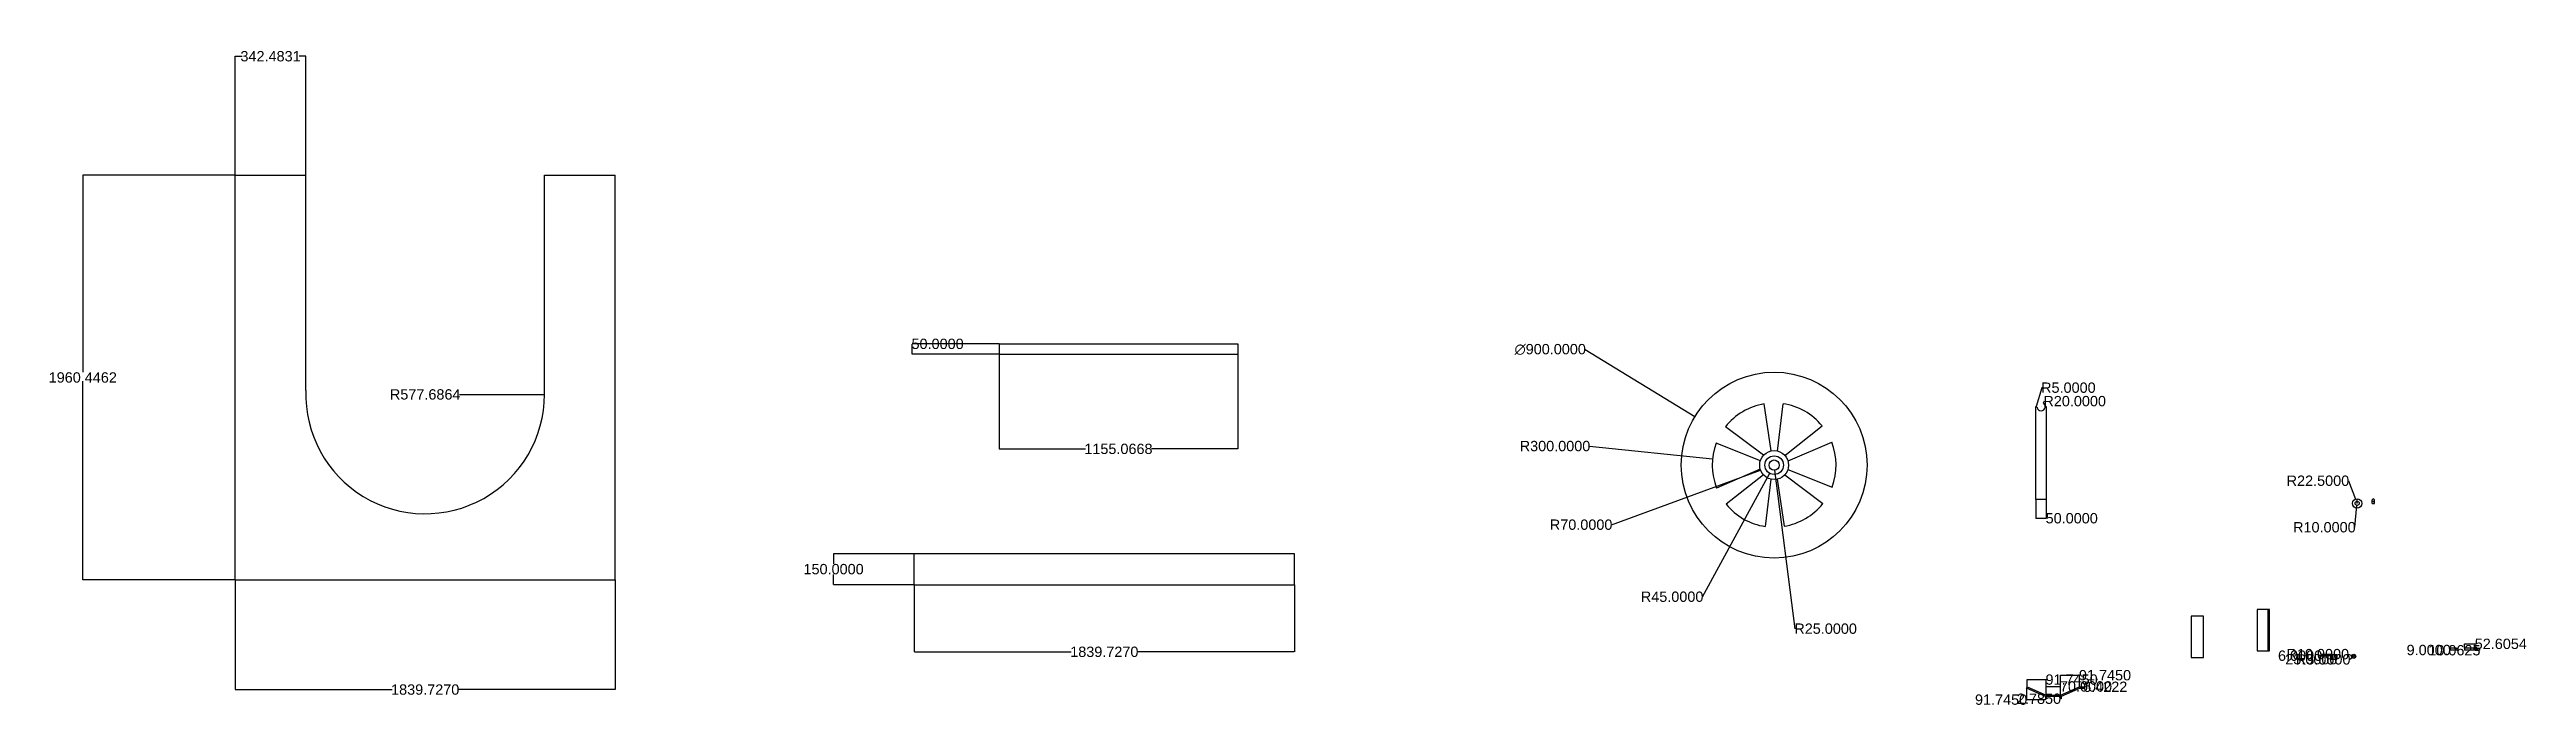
# Model space of a CAD drawing. Header units: centimetres. Extents: x 408 to 12398, y 360 to 3540.
import ezdxf

# ---------------------------------------------------------------- set-up
doc = ezdxf.new("R2010")
doc.units = ezdxf.units.CM
doc.header["$MEASUREMENT"] = 0
doc.layers.add('Dimensiuni', color=7, linetype='Continuous')
doc.layers.add('Statie teleferic', color=30, linetype='Continuous')
doc.styles.get("Standard").update_dxf_attribs({"font": 'arial.ttf'})
doc.dimstyles.get("Standard").update_dxf_attribs({"dimtxt": 50, "dimasz": 0.18, "dimexe": 0.18, "dimexo": 0.0625, "dimgap": 0.09, "dimtad": 0, "dimtih": 1, "dimtoh": 1, "dimdec": 4, "dimzin": 0, "dimdsep": 46, "dimtxsty": 'Standard', "dimcen": 0.09, "dimadec": 0, "dimazin": 0, "dimtfac": 1, "dimtdec": 4, "dimtofl": 0, "dimtmove": 0, "dimatfit": 3, "dimfxl": 1, "dimtolj": 1, "dimtzin": 0, "dimarcsym": 0})

# ---------------------------------------------------------------- blocks, each defined once
blk = doc.blocks.new('*D1')
at = {"layer": 'Defpoints', "color": 0, "transparency": 16777216}
for p in [(1306.090296089257, 2932.483896865743), (568.4196177453866, 972.0377241502576), (1306.090296089257, 972.0377241502579)]:
    blk.add_point(p, dxfattribs=at)
at = {"layer": 'Dimensiuni', "color": 0, "lineweight": -2, "transparency": 16777216}
for p, q in [((1306.027796089257, 2932.483896865743), (568.2396177453862, 2932.483896865743)), ((568.4196177453862, 2932.303896865743), (568.4196177453864, 1977.879459894085)), ((568.4196177453866, 972.2177241502576), (568.4196177453864, 1926.642161121916)), ((1306.027796089257, 972.0377241502579), (568.2396177453867, 972.0377241502576))]:
    blk.add_line(p, q, dxfattribs=at)
at = {"layer": 'Dimensiuni', "color": 0, "transparency": 16777216}
for points in [[(568.3896177453862, 2932.303896865743), (568.4496177453861, 2932.303896865743), (568.4196177453862, 2932.483896865743)], [(568.3896177453867, 972.2177241502576), (568.4496177453866, 972.2177241502576), (568.4196177453866, 972.0377241502576)]]:
    blk.add_solid(points, dxfattribs=at)
at = {"layer": 'Dimensiuni', "color": 0, "transparency": 16777216, "insert": (568.4196177453869, 1952.260810508), "char_height": 50, "attachment_point": 5}
blk.add_mtext('\\A1;1960.4462', dxfattribs=at)
blk = doc.blocks.new('*D2')
at = {"layer": 'Defpoints', "color": 0, "transparency": 16777216}
for p in [(1648.573408748631, 3507.600771259997), (1306.090296089256, 2932.483896865742), (1648.573408748631, 2932.483896865742)]:
    blk.add_point(p, dxfattribs=at)
at = {"layer": 'Dimensiuni', "color": 0, "lineweight": -2, "transparency": 16777216}
for p, q in [((1306.090296089256, 2932.546396865742), (1306.090296089256, 3507.780771259997)), ((1306.270296089256, 3507.600771259997), (1339.451947916897, 3507.600771259997)), ((1648.393408748631, 3507.600771259997), (1615.21175692099, 3507.600771259997)), ((1648.573408748631, 2932.546396865742), (1648.573408748631, 3507.780771259997))]:
    blk.add_line(p, q, dxfattribs=at)
at = {"layer": 'Dimensiuni', "color": 0, "transparency": 16777216}
for points in [[(1306.270296089256, 3507.630771259997), (1306.270296089256, 3507.570771259996), (1306.090296089256, 3507.600771259997)], [(1648.393408748631, 3507.630771259997), (1648.393408748631, 3507.570771259996), (1648.573408748631, 3507.600771259997)]]:
    blk.add_solid(points, dxfattribs=at)
at = {"layer": 'Dimensiuni', "color": 0, "transparency": 16777216, "insert": (1477.331852418944, 3507.600771259997), "char_height": 50, "attachment_point": 5}
blk.add_mtext('\\A1;342.4831', dxfattribs=at)
blk = doc.blocks.new('*D3')
at = {"layer": 'Defpoints', "color": 0, "transparency": 16777216}
for p in [(2225.953788722268, 1870.236094190092), (2803.640175999971, 1870.236094190098)]:
    blk.add_point(p, dxfattribs=at)
at = {"layer": 'Dimensiuni', "color": 0, "lineweight": -2, "transparency": 16777216}
blk.add_line((2392.500132514901, 1870.236094190093), (2803.460175999971, 1870.236094190098), dxfattribs=at)
blk.add_arc((2225.953788722268, 1870.236094190092), 577.686387277703, 0.006198841271727318, 0.01785266286317094, dxfattribs=at)
at = {"layer": 'Dimensiuni', "color": 0, "transparency": 16777216}
blk.add_solid([(2803.460175999971, 1870.266094190098), (2803.460175999971, 1870.206094190098), (2803.640175999971, 1870.236094190098)], dxfattribs=at)
at = {"layer": 'Dimensiuni', "color": 0, "transparency": 16777216, "insert": (2225.953788722269, 1870.236094190092), "char_height": 50, "attachment_point": 5}
blk.add_mtext('\\A1;R577.6864', dxfattribs=at)
blk = doc.blocks.new('*D4')
at = {"layer": 'Defpoints', "color": 0, "transparency": 16777216}
for p in [(1306.090296089256, 972.0377241502574), (3145.817281355281, 972.0377241502574), (3145.817281355281, 441.1166947061283)]:
    blk.add_point(p, dxfattribs=at)
at = {"layer": 'Dimensiuni', "color": 0, "lineweight": -2, "transparency": 16777216}
for p, q in [((1306.090296089256, 971.9752241502574), (1306.090296089256, 440.9366947061284)), ((3145.817281355281, 971.9752241502574), (3145.817281355281, 440.9366947061284)), ((1306.270296089256, 441.1166947061283), (2066.24578053673, 441.1166947061283)), ((3145.637281355281, 441.1166947061283), (2385.661796907807, 441.1166947061283))]:
    blk.add_line(p, q, dxfattribs=at)
at = {"layer": 'Dimensiuni', "color": 0, "transparency": 16777216}
for points in [[(1306.270296089256, 441.1466947061283), (1306.270296089256, 441.0866947061284), (1306.090296089256, 441.1166947061283)], [(3145.637281355281, 441.1466947061283), (3145.637281355281, 441.0866947061284), (3145.817281355281, 441.1166947061283)]]:
    blk.add_solid(points, dxfattribs=at)
at = {"layer": 'Dimensiuni', "color": 0, "transparency": 16777216, "insert": (2225.953788722269, 441.1166947061283), "char_height": 50, "attachment_point": 5}
blk.add_mtext('\\A1;1839.7270', dxfattribs=at)
blk = doc.blocks.new('*D5')
at = {"layer": 'Defpoints', "color": 0, "transparency": 16777216}
for p in [(4202.88640805224, 1099.234768307252), (4593.553224145786, 1099.234768307252), (4593.553224145786, 949.2347683072517)]:
    blk.add_point(p, dxfattribs=at)
at = {"layer": 'Dimensiuni', "color": 0, "lineweight": -2, "transparency": 16777216}
for p, q in [((4593.490724145786, 1099.234768307252), (4202.70640805224, 1099.234768307252)), ((4202.88640805224, 1099.054768307252), (4202.88640805224, 1049.853417693336)), ((4202.88640805224, 949.4147683072515), (4202.88640805224, 998.6161189211668)), ((4593.490724145786, 949.2347683072517), (4202.70640805224, 949.2347683072516))]:
    blk.add_line(p, q, dxfattribs=at)
at = {"layer": 'Dimensiuni', "color": 0, "transparency": 16777216}
for points in [[(4202.85640805224, 1099.054768307252), (4202.91640805224, 1099.054768307252), (4202.88640805224, 1099.234768307252)], [(4202.85640805224, 949.4147683072515), (4202.91640805224, 949.4147683072515), (4202.88640805224, 949.2347683072516)]]:
    blk.add_solid(points, dxfattribs=at)
at = {"layer": 'Dimensiuni', "color": 0, "transparency": 16777216, "insert": (4202.886408052239, 1024.23476830725), "char_height": 50, "attachment_point": 5}
blk.add_mtext('\\A1;150.0000', dxfattribs=at)
blk = doc.blocks.new('*D6')
at = {"layer": 'Defpoints', "color": 0, "transparency": 16777216}
for p in [(4593.553224145784, 949.2347683072512), (6433.280209411809, 949.2347683072512), (6433.280209411809, 623.938756822492)]:
    blk.add_point(p, dxfattribs=at)
at = {"layer": 'Dimensiuni', "color": 0, "lineweight": -2, "transparency": 16777216}
for p, q in [((4593.553224145784, 949.1722683072512), (4593.553224145784, 623.7587568224919)), ((6433.280209411809, 949.1722683072512), (6433.280209411809, 623.7587568224919)), ((4593.733224145784, 623.938756822492), (5353.708708593257, 623.938756822492)), ((6433.100209411808, 623.938756822492), (5673.124724964336, 623.938756822492))]:
    blk.add_line(p, q, dxfattribs=at)
at = {"layer": 'Dimensiuni', "color": 0, "transparency": 16777216}
for points in [[(4593.733224145784, 623.968756822492), (4593.733224145784, 623.908756822492), (4593.553224145784, 623.938756822492)], [(6433.100209411808, 623.968756822492), (6433.100209411808, 623.908756822492), (6433.280209411809, 623.938756822492)]]:
    blk.add_solid(points, dxfattribs=at)
at = {"layer": 'Dimensiuni', "color": 0, "transparency": 16777216, "insert": (5513.416716778796, 623.938756822492), "char_height": 50, "attachment_point": 5}
blk.add_mtext('\\A1;1839.7270', dxfattribs=at)
blk = doc.blocks.new('*D7')
at = {"layer": 'Defpoints', "color": 0, "transparency": 16777216}
for p in [(4582.91830332188, 2114.754277199035), (5004.140914874394, 2114.754277199035), (5004.140914874394, 2064.754277199035)]:
    blk.add_point(p, dxfattribs=at)
at = {"layer": 'Dimensiuni', "color": 0, "lineweight": -2, "transparency": 16777216}
for p, q in [((5004.078414874394, 2114.754277199035), (4582.738303321879, 2114.754277199035)), ((5004.078414874394, 2064.754277199035), (4582.738303321879, 2064.754277199035)), ((4582.91830332188, 2114.754277199035), (4582.91830332188, 2114.934277199035)), ((4582.91830332188, 2114.934277199035), (4583.09830332188, 2114.934277199035)), ((4582.91830332188, 2064.934277199035), (4582.91830332188, 2114.574277199035))]:
    blk.add_line(p, q, dxfattribs=at)
at = {"layer": 'Dimensiuni', "color": 0, "transparency": 16777216}
for points in [[(4582.88830332188, 2114.574277199035), (4582.948303321879, 2114.574277199035), (4582.91830332188, 2114.754277199035)], [(4582.88830332188, 2064.934277199035), (4582.948303321879, 2064.934277199035), (4582.91830332188, 2064.754277199035)]]:
    blk.add_solid(points, dxfattribs=at)
at = {"layer": 'Dimensiuni', "color": 0, "transparency": 16777216, "insert": (4706.31245066158, 2114.934277199033), "char_height": 50, "attachment_point": 5}
blk.add_mtext('\\A1;50.0000', dxfattribs=at)
blk = doc.blocks.new('*D8')
at = {"layer": 'Defpoints', "color": 0, "transparency": 16777216}
for p in [(5004.140914874392, 2064.754277199034), (6159.207682125732, 2064.754277199034), (6159.207682125732, 1606.549726501835)]:
    blk.add_point(p, dxfattribs=at)
at = {"layer": 'Dimensiuni', "color": 0, "lineweight": -2, "transparency": 16777216}
for p, q in [((5004.140914874392, 2064.691777199034), (5004.140914874392, 1606.369726501835)), ((6159.207682125732, 2064.691777199034), (6159.207682125732, 1606.369726501835)), ((5004.320914874393, 1606.549726501835), (5421.829864666502, 1606.549726501835)), ((6159.027682125732, 1606.549726501835), (5741.518732333622, 1606.549726501835))]:
    blk.add_line(p, q, dxfattribs=at)
at = {"layer": 'Dimensiuni', "color": 0, "transparency": 16777216}
for points in [[(5004.320914874393, 1606.579726501835), (5004.320914874393, 1606.519726501835), (5004.140914874392, 1606.549726501835)], [(6159.027682125732, 1606.579726501835), (6159.027682125732, 1606.519726501835), (6159.207682125732, 1606.549726501835)]]:
    blk.add_solid(points, dxfattribs=at)
at = {"layer": 'Dimensiuni', "color": 0, "transparency": 16777216, "insert": (5581.674298500062, 1606.549726501835), "char_height": 50, "attachment_point": 5}
blk.add_mtext('\\A1;1155.0668', dxfattribs=at)
blk = doc.blocks.new('*D16')
at = {"layer": 'Defpoints', "color": 0, "transparency": 16777216}
for p in [(8372.187994497894, 1763.216315624109), (9139.673174172654, 1293.145577352092)]:
    blk.add_point(p, dxfattribs=at)
at = {"layer": 'Dimensiuni', "color": 0, "lineweight": -2, "transparency": 16777216}
for p, q in [((7841.54307376509, 2088.116448577745), (7841.723073765093, 2088.116448577746)), ((7841.723073765093, 2088.116448577746), (8372.034497461958, 1763.310329771764)), ((8755.840584335274, 1528.1809464881), (8756.020584335274, 1528.1809464881)), ((8755.930584335274, 1528.0909464881), (8755.930584335274, 1528.2709464881))]:
    blk.add_line(p, q, dxfattribs=at)
at = {"layer": 'Dimensiuni', "color": 0, "transparency": 16777216}
blk.add_solid([(8372.050166486568, 1763.335912611086), (8372.01882843735, 1763.284746932442), (8372.187994497894, 1763.216315624109)], dxfattribs=at)
at = {"layer": 'Dimensiuni', "color": 0, "transparency": 16777216, "insert": (7671.705461213931, 2088.116448577745), "char_height": 50, "attachment_point": 5}
blk.add_mtext('\\A1;∅900.0000', dxfattribs=at)
blk = doc.blocks.new('*D17')
at = {"layer": 'Defpoints', "color": 0, "transparency": 16777216}
for p in [(8457.506613634923, 1558.891428598344), (8755.930584335283, 1528.180946488098)]:
    blk.add_point(p, dxfattribs=at)
at = {"layer": 'Dimensiuni', "color": 0, "lineweight": -2, "transparency": 16777216}
for p, q in [((7861.566285802438, 1620.218991306268), (8457.327559252502, 1558.90985488761)), ((8755.840584335283, 1528.180946488098), (8756.020584335281, 1528.180946488098)), ((8755.930584335283, 1528.090946488097), (8755.930584335285, 1528.270946488097))]:
    blk.add_line(p, q, dxfattribs=at)
at = {"layer": 'Dimensiuni', "color": 0, "transparency": 16777216}
blk.add_solid([(8457.330630300714, 1558.93969728468), (8457.324488204293, 1558.88001249054), (8457.506613634923, 1558.891428598344)], dxfattribs=at)
at = {"layer": 'Dimensiuni', "color": 0, "transparency": 16777216, "insert": (7695.002888803801, 1620.218991306268), "char_height": 50, "attachment_point": 5}
blk.add_mtext('\\A1;R300.0000', dxfattribs=at)
blk = doc.blocks.new('*D18')
at = {"layer": 'Defpoints', "color": 0, "transparency": 16777216}
for p in [(8690.208710510366, 1504.084571222451), (8755.930584335278, 1528.180946488099)]:
    blk.add_point(p, dxfattribs=at)
at = {"layer": 'Dimensiuni', "color": 0, "lineweight": -2, "transparency": 16777216}
for p, q in [((7968.719678533161, 1239.556653000165), (8690.039711406243, 1504.022609114625)), ((8755.840584335278, 1528.180946488098), (8756.020584335278, 1528.180946488099)), ((8755.930584335278, 1528.090946488099), (8755.930584335278, 1528.270946488099)), ((7968.539678533143, 1239.556653000165), (7968.719678533161, 1239.556653000165))]:
    blk.add_line(p, q, dxfattribs=at)
at = {"layer": 'Dimensiuni', "color": 0, "transparency": 16777216}
blk.add_solid([(8690.029384388274, 1504.050775631979), (8690.050038424215, 1503.994442597272), (8690.208710510366, 1504.084571222451)], dxfattribs=at)
at = {"layer": 'Dimensiuni', "color": 0, "transparency": 16777216, "insert": (7821.399883171614, 1239.556653000165), "char_height": 50, "attachment_point": 5}
blk.add_mtext('\\A1;R70.0000', dxfattribs=at)
blk = doc.blocks.new('*D19')
at = {"layer": 'Defpoints', "color": 0, "transparency": 16777216}
for p in [(8734.43344372175, 1488.647758589294), (8755.930584335272, 1528.180946488098)]:
    blk.add_point(p, dxfattribs=at)
at = {"layer": 'Dimensiuni', "color": 0, "lineweight": -2, "transparency": 16777216}
for p, q in [((8409.239102433601, 890.6161771386446), (8734.347455159295, 1488.489625837698)), ((8755.840584335272, 1528.180946488097), (8756.020584335272, 1528.180946488097)), ((8755.930584335272, 1528.090946488097), (8755.930584335272, 1528.270946488098)), ((8409.059102433599, 890.6161771386437), (8409.239102433601, 890.6161771386446))]:
    blk.add_line(p, q, dxfattribs=at)
at = {"layer": 'Dimensiuni', "color": 0, "transparency": 16777216}
blk.add_solid([(8734.321099700697, 1488.503957264773), (8734.373810617893, 1488.475294410623), (8734.43344372175, 1488.647758589294)], dxfattribs=at)
at = {"layer": 'Dimensiuni', "color": 0, "transparency": 16777216, "insert": (8261.919307072072, 890.6161771386451), "char_height": 50, "attachment_point": 5}
blk.add_mtext('\\A1;R45.0000', dxfattribs=at)
blk = doc.blocks.new('*D20')
at = {"layer": 'Defpoints', "color": 0, "transparency": 16777216}
for p in [(8755.930584335252, 1528.180946488098), (8759.115851302404, 1503.384695272481)]:
    blk.add_point(p, dxfattribs=at)
at = {"layer": 'Dimensiuni', "color": 0, "lineweight": -2, "transparency": 16777216}
for p, q in [((8755.840584335254, 1528.180946488098), (8756.020584335254, 1528.180946488098)), ((8755.930584335252, 1528.090946488098), (8755.930584335252, 1528.270946488098)), ((8857.695832362664, 735.972104614355), (8759.138785224568, 1503.206162263729)), ((8857.875832362666, 735.9721046143551), (8857.695832362664, 735.972104614355))]:
    blk.add_line(p, q, dxfattribs=at)
at = {"layer": 'Dimensiuni', "color": 0, "transparency": 16777216}
blk.add_solid([(8759.168540726028, 1503.209984584089), (8759.10902972311, 1503.202339943368), (8759.115851302404, 1503.384695272481)], dxfattribs=at)
at = {"layer": 'Dimensiuni', "color": 0, "transparency": 16777216, "insert": (9005.015627724193, 735.972104614355), "char_height": 50, "attachment_point": 5}
blk.add_mtext('\\A1;R25.0000', dxfattribs=at)
blk = doc.blocks.new('*D23')
at = {"layer": 'Defpoints', "color": 0, "transparency": 16777216}
for p in [(10022.921806148, 1361.463733571376), (10072.921806148, 1361.463733571376), (10072.921806148, 1270.618327789207)]:
    blk.add_point(p, dxfattribs=at)
at = {"layer": 'Dimensiuni', "color": 0, "lineweight": -2, "transparency": 16777216}
for p, q in [((10022.921806148, 1361.401233571376), (10022.921806148, 1270.438327789207)), ((10072.921806148, 1361.401233571376), (10072.921806148, 1270.438327789207)), ((10023.101806148, 1270.618327789207), (10072.741806148, 1270.618327789207)), ((10072.921806148, 1270.618327789207), (10073.101806148, 1270.618327789207))]:
    blk.add_line(p, q, dxfattribs=at)
at = {"layer": 'Dimensiuni', "color": 0, "transparency": 16777216}
for points in [[(10023.101806148, 1270.648327789207), (10023.101806148, 1270.588327789207), (10022.921806148, 1270.618327789207)], [(10072.741806148, 1270.648327789207), (10072.741806148, 1270.588327789207), (10072.921806148, 1270.618327789207)]]:
    blk.add_solid(points, dxfattribs=at)
at = {"layer": 'Dimensiuni', "color": 0, "transparency": 16777216, "insert": (10196.3159534877, 1270.618327789207), "char_height": 50, "attachment_point": 5}
blk.add_mtext('\\A1;50.0000', dxfattribs=at)
blk = doc.blocks.new('*D24')
at = {"layer": 'Defpoints', "color": 0, "transparency": 16777216}
for p in [(10023.42690872018, 1806.463733571377), (10024.85963542823, 1811.254066981488)]:
    blk.add_point(p, dxfattribs=at)
at = {"layer": 'Dimensiuni', "color": 0, "lineweight": -2, "transparency": 16777216}
for p, q in [((10023.33690872018, 1806.463733571377), (10023.51690872018, 1806.463733571378)), ((10023.42690872018, 1806.373733571378), (10023.42690872018, 1806.553733571378)), ((10052.26839745253, 1902.895485905024), (10024.91121358972, 1811.426518984253)), ((10052.44839745253, 1902.895485905025), (10052.26839745253, 1902.895485905024))]:
    blk.add_line(p, q, dxfattribs=at)
at = {"layer": 'Dimensiuni', "color": 0, "transparency": 16777216}
blk.add_solid([(10024.88247158926, 1811.435115344501), (10024.93995559018, 1811.417922624004), (10024.85963542823, 1811.254066981488)], dxfattribs=at)
at = {"layer": 'Dimensiuni', "color": 0, "transparency": 16777216, "insert": (10180.16459117695, 1902.895485905024), "char_height": 50, "attachment_point": 5}
blk.add_mtext('\\A1;R5.0000', dxfattribs=at)
blk = doc.blocks.new('*D25')
at = {"layer": 'Defpoints', "color": 0, "transparency": 16777216}
for p in [(10047.92180614801, 1811.463733571376), (10058.04536535818, 1828.71231464108)]:
    blk.add_point(p, dxfattribs=at)
at = {"layer": 'Dimensiuni', "color": 0, "lineweight": -2, "transparency": 16777216}
for p, q in [((10047.83180614801, 1811.463733571376), (10048.01180614801, 1811.463733571375)), ((10047.92180614801, 1811.373733571375), (10047.92180614801, 1811.553733571375)), ((10063.31308382909, 1837.687485054137), (10058.13647739107, 1828.867551870708)), ((10063.49308382909, 1837.687485054137), (10063.31308382909, 1837.687485054137))]:
    blk.add_line(p, q, dxfattribs=at)
blk.add_arc((10047.92180614801, 1811.463733571376), 19.99999999999818, 348.6420902781681, 60.10608274753158, dxfattribs=at)
at = {"layer": 'Dimensiuni', "color": 0, "transparency": 16777216}
blk.add_solid([(10058.11060451946, 1828.882737209523), (10058.16235026267, 1828.852366531893), (10058.04536535818, 1828.71231464108)], dxfattribs=at)
at = {"layer": 'Dimensiuni', "color": 0, "transparency": 16777216, "insert": (10210.63287919062, 1837.687485054138), "char_height": 50, "attachment_point": 5}
blk.add_mtext('\\A1;R20.0000', dxfattribs=at)
blk = doc.blocks.new('*D27')
at = {"layer": 'Defpoints', "color": 0, "transparency": 16777216}
for p in [(11569.79423910336, 1363.784846742621), (11577.93975261879, 1342.81103903943)]:
    blk.add_point(p, dxfattribs=at)
at = {"layer": 'Dimensiuni', "color": 0, "lineweight": -2, "transparency": 16777216}
for p, q in [((11535.2181716856, 1452.350963832704), (11535.3981716856, 1452.350963832705)), ((11535.3981716856, 1452.350963832705), (11569.72907499524, 1363.952637204246)), ((11577.84975261879, 1342.811039039429), (11578.02975261879, 1342.811039039429)), ((11577.93975261879, 1342.72103903943), (11577.93975261879, 1342.90103903943))]:
    blk.add_line(p, q, dxfattribs=at)
at = {"layer": 'Dimensiuni', "color": 0, "transparency": 16777216}
blk.add_solid([(11569.75704007218, 1363.963497888933), (11569.7011099183, 1363.941776519559), (11569.79423910336, 1363.784846742621)], dxfattribs=at)
at = {"layer": 'Dimensiuni', "color": 0, "transparency": 16777216, "insert": (11388.07837632407, 1452.350963832704), "char_height": 50, "attachment_point": 5}
blk.add_mtext('\\A1;R22.5000', dxfattribs=at)
blk = doc.blocks.new('*D28')
at = {"layer": 'Defpoints', "color": 0, "transparency": 16777216}
for p in [(11576.96973482392, 1332.85819695902), (11577.93975261878, 1342.811039039435)]:
    blk.add_point(p, dxfattribs=at)
at = {"layer": 'Dimensiuni', "color": 0, "lineweight": -2, "transparency": 16777216}
for p, q in [((11566.65663043514, 1227.040860529868), (11576.95227450361, 1332.679045801572)), ((11577.84975261877, 1342.811039039435), (11578.02975261878, 1342.811039039434)), ((11577.93975261877, 1342.721039039435), (11577.93975261877, 1342.901039039435)), ((11566.47663043512, 1227.040860529868), (11566.65663043514, 1227.040860529868))]:
    blk.add_line(p, q, dxfattribs=at)
at = {"layer": 'Dimensiuni', "color": 0, "transparency": 16777216}
blk.add_solid([(11576.92241597737, 1332.681955854957), (11576.98213302985, 1332.676135748188), (11576.96973482392, 1332.85819695902)], dxfattribs=at)
at = {"layer": 'Dimensiuni', "color": 0, "transparency": 16777216, "insert": (11419.33683507359, 1227.040860529867), "char_height": 50, "attachment_point": 5}
blk.add_mtext('\\A1;R10.0000', dxfattribs=at)
blk = doc.blocks.new('*D36')
at = {"layer": 'Defpoints', "color": 0, "transparency": 16777216}
for p in [(11405.74591884364, 605.3956173098361), (11447.62333273398, 611.3956173098352), (11447.62333273398, 605.3956173098361)]:
    blk.add_point(p, dxfattribs=at)
at = {"layer": 'Dimensiuni', "color": 0, "lineweight": -2, "transparency": 16777216}
for p, q in [((11447.56083273398, 611.3956173098352), (11405.56591884364, 611.3956173098352)), ((11447.56083273398, 605.3956173098361), (11405.56591884364, 605.3956173098361)), ((11405.74591884364, 605.2156173098361), (11405.56591884364, 605.2156173098361)), ((11405.74591884364, 611.2156173098352), (11405.74591884364, 605.575617309836)), ((11405.74591884364, 605.3956173098361), (11405.74591884364, 605.2156173098361))]:
    blk.add_line(p, q, dxfattribs=at)
at = {"layer": 'Dimensiuni', "color": 0, "transparency": 16777216}
for points in [[(11405.71591884364, 611.2156173098352), (11405.77591884364, 611.2156173098352), (11405.74591884364, 611.3956173098352)], [(11405.71591884364, 605.575617309836), (11405.77591884364, 605.575617309836), (11405.74591884364, 605.3956173098361)]]:
    blk.add_solid(points, dxfattribs=at)
at = {"layer": 'Dimensiuni', "color": 0, "transparency": 16777216, "insert": (11301.63894749303, 605.2156173098329), "char_height": 50, "attachment_point": 5}
blk.add_mtext('\\A1;6.0000', dxfattribs=at)
blk = doc.blocks.new('*D37')
at = {"layer": 'Defpoints', "color": 0, "transparency": 16777216}
for p in [(11457.62333273398, 611.3956173098352), (11457.62333273398, 588.3956173098343), (11479.94317105945, 588.3956173098343)]:
    blk.add_point(p, dxfattribs=at)
at = {"layer": 'Dimensiuni', "color": 0, "lineweight": -2, "transparency": 16777216}
for p, q in [((11457.68583273398, 611.3956173098352), (11480.12317105945, 611.3956173098352)), ((11479.94317105945, 611.2156173098352), (11479.94317105945, 588.5756173098342)), ((11457.68583273398, 588.3956173098343), (11480.12317105945, 588.3956173098343)), ((11479.94317105945, 588.2156173098342), (11479.76317105945, 588.2156173098342)), ((11479.94317105945, 588.3956173098343), (11479.94317105945, 588.2156173098342))]:
    blk.add_line(p, q, dxfattribs=at)
at = {"layer": 'Dimensiuni', "color": 0, "transparency": 16777216}
for points in [[(11479.91317105945, 611.2156173098352), (11479.97317105946, 611.2156173098352), (11479.94317105945, 611.3956173098352)], [(11479.91317105945, 588.5756173098342), (11479.97317105946, 588.5756173098342), (11479.94317105945, 588.3956173098343)]]:
    blk.add_solid(points, dxfattribs=at)
at = {"layer": 'Dimensiuni', "color": 0, "transparency": 16777216, "insert": (11356.12269356968, 588.2156173098309), "char_height": 50, "attachment_point": 5}
blk.add_mtext('\\A1;23.0000', dxfattribs=at)
blk = doc.blocks.new('*D38')
at = {"layer": 'Defpoints', "color": 0, "transparency": 16777216}
for p in [(11552.09022600814, 606.1797437786227), (11561.44221551885, 602.6385162807801)]:
    blk.add_point(p, dxfattribs=at)
at = {"layer": 'Dimensiuni', "color": 0, "lineweight": -2, "transparency": 16777216}
for p, q in [((11534.64526028291, 612.7173015149187), (11534.82526028291, 612.7173015149192)), ((11534.82526028291, 612.7173015149192), (11551.92189019695, 606.2434858735842)), ((11561.35221551885, 602.6385162807801), (11561.53221551885, 602.6385162807801)), ((11561.44221551885, 602.54851628078), (11561.44221551885, 602.7285162807798))]:
    blk.add_line(p, q, dxfattribs=at)
at = {"layer": 'Dimensiuni', "color": 0, "transparency": 16777216}
blk.add_solid([(11551.93251387944, 606.2715418421158), (11551.91126651445, 606.2154299050517), (11552.09022600814, 606.1797437786227)], dxfattribs=at)
at = {"layer": 'Dimensiuni', "color": 0, "transparency": 16777216, "insert": (11387.50546492138, 612.7173015149187), "char_height": 50, "attachment_point": 5}
blk.add_mtext('\\A1;R10.0000', dxfattribs=at)
blk = doc.blocks.new('*D39')
at = {"layer": 'Defpoints', "color": 0, "transparency": 16777216}
for p in [(11557.48472394464, 599.5826595367353), (11561.44221551884, 602.6385162807819)]:
    blk.add_point(p, dxfattribs=at)
at = {"layer": 'Dimensiuni', "color": 0, "lineweight": -2, "transparency": 16777216}
for p, q in [((11561.35221551884, 602.6385162807828), (11561.53221551884, 602.6385162807819)), ((11561.44221551884, 602.5485162807827), (11561.44221551884, 602.7285162807821)), ((11541.23109470231, 587.1710833146244), (11541.41109470231, 587.1710833146253)), ((11541.41109470231, 587.1710833146253), (11557.34225424797, 599.4726486939489))]:
    blk.add_line(p, q, dxfattribs=at)
at = {"layer": 'Dimensiuni', "color": 0, "transparency": 16777216}
blk.add_solid([(11557.32391910751, 599.4963936433942), (11557.36058938844, 599.4489037445037), (11557.48472394464, 599.5826595367353)], dxfattribs=at)
at = {"layer": 'Dimensiuni', "color": 0, "transparency": 16777216, "insert": (11413.51490097789, 587.1710833146253), "char_height": 50, "attachment_point": 5}
blk.add_mtext('\\A1;R5.0000', dxfattribs=at)
blk = doc.blocks.new('*D41')
at = {"layer": 'Defpoints', "color": 0, "transparency": 16777216}
for p in [(12028.24202305775, 632.8058641787248), (12056.89421676213, 641.805864178725), (12056.89421676213, 632.805864178725)]:
    blk.add_point(p, dxfattribs=at)
at = {"layer": 'Dimensiuni', "color": 0, "lineweight": -2, "transparency": 16777216}
for p, q in [((12056.83171676213, 641.805864178725), (12028.06202305775, 641.8058641787248)), ((12056.83171676213, 632.805864178725), (12028.06202305775, 632.8058641787248)), ((12028.24202305775, 632.6258641787249), (12028.06202305775, 632.6258641787249)), ((12028.24202305775, 641.6258641787249), (12028.24202305775, 632.9858641787248)), ((12028.24202305775, 632.8058641787248), (12028.24202305775, 632.6258641787249))]:
    blk.add_line(p, q, dxfattribs=at)
at = {"layer": 'Dimensiuni', "color": 0, "transparency": 16777216}
for points in [[(12028.21202305775, 641.6258641787249), (12028.27202305775, 641.6258641787249), (12028.24202305775, 641.8058641787248)], [(12028.21202305775, 632.9858641787248), (12028.27202305775, 632.9858641787248), (12028.24202305775, 632.8058641787248)]]:
    blk.add_solid(points, dxfattribs=at)
at = {"layer": 'Dimensiuni', "color": 0, "transparency": 16777216, "insert": (11924.27147735516, 632.6258641787215), "char_height": 50, "attachment_point": 5}
blk.add_mtext('\\A1;9.0000', dxfattribs=at)
blk = doc.blocks.new('*D42')
at = {"layer": 'Defpoints', "color": 0, "transparency": 16777216}
for p in [(12097.41649850066, 641.6974773001966, 591.4010133157826), (12150.02193001957, 662.5124600102281), (12150.02193001957, 641.6974773001966, 591.4010133157826)]:
    blk.add_point(p, dxfattribs=at)
at = {"layer": 'Dimensiuni', "color": 0, "lineweight": -2, "transparency": 16777216}
for p, q in [((12097.41649850066, 641.7599773001966), (12097.41649850066, 662.692460010228)), ((12097.59649850066, 662.5124600102281), (12149.84193001957, 662.5124600102281)), ((12150.02193001957, 641.7599773001966), (12150.02193001957, 662.692460010228)), ((12150.02193001957, 662.5124600102281), (12150.20193001957, 662.5124600102281))]:
    blk.add_line(p, q, dxfattribs=at)
at = {"layer": 'Dimensiuni', "color": 0, "transparency": 16777216}
for points in [[(12097.59649850066, 662.5424600102281), (12097.59649850066, 662.4824600102281), (12097.41649850066, 662.5124600102281)], [(12149.84193001957, 662.5424600102281), (12149.84193001957, 662.4824600102281), (12150.02193001957, 662.5124600102281)]]:
    blk.add_solid(points, dxfattribs=at)
at = {"layer": 'Dimensiuni', "color": 0, "transparency": 16777216, "insert": (12273.39902415326, 662.5124600102281), "char_height": 50, "attachment_point": 5}
blk.add_mtext('\\A1;52.6054', dxfattribs=at)
blk = doc.blocks.new('*D43')
at = {"layer": 'Defpoints', "color": 0, "transparency": 16777216}
for p in [(12150.02193001957, 641.7599773001969), (12150.02193001957, 631.6974773001967, 591.4010133157828), (12170.10970796647, 631.6974773001967)]:
    blk.add_point(p, dxfattribs=at)
at = {"layer": 'Dimensiuni', "color": 0, "lineweight": -2, "transparency": 16777216}
for p, q in [((12150.08443001957, 641.7599773001969), (12170.28970796647, 641.7599773001969)), ((12150.08443001957, 631.6974773001967), (12170.28970796647, 631.6974773001967)), ((12170.10970796647, 631.5174773001967), (12169.92970796647, 631.5174773001967)), ((12170.10970796647, 641.5799773001969), (12170.10970796647, 631.8774773001967)), ((12170.10970796647, 631.6974773001967), (12170.10970796647, 631.5174773001967))]:
    blk.add_line(p, q, dxfattribs=at)
at = {"layer": 'Dimensiuni', "color": 0, "transparency": 16777216}
for points in [[(12170.07970796647, 641.5799773001969), (12170.13970796647, 641.5799773001969), (12170.10970796647, 641.7599773001969)], [(12170.07970796647, 631.8774773001967), (12170.13970796647, 631.8774773001967), (12170.10970796647, 631.6974773001967)]]:
    blk.add_solid(points, dxfattribs=at)
at = {"layer": 'Dimensiuni', "color": 0, "transparency": 16777216, "insert": (12048.7960517591, 631.5174773001931), "char_height": 50, "attachment_point": 5}
blk.add_mtext('\\A1;10.0625', dxfattribs=at)
blk = doc.blocks.new('*D44')
at = {"layer": 'Defpoints', "color": 0, "transparency": 16777216}
for p in [(10072.28226459303, 489.5057511482555), (9980.537244190444, 454.4564719630334), (10072.28226459303, 414.6714090457954)]:
    blk.add_point(p, dxfattribs=at)
at = {"layer": 'Dimensiuni', "color": 0, "lineweight": -2, "transparency": 16777216}
for p, q in [((9980.537244190444, 454.5189719630334), (9980.537244190444, 489.6857511482555)), ((9980.717244190444, 489.5057511482555), (10072.10226459303, 489.5057511482555)), ((10072.28226459303, 414.7339090457954), (10072.28226459303, 489.6857511482555)), ((10072.28226459303, 489.5057511482555), (10072.46226459303, 489.5057511482555))]:
    blk.add_line(p, q, dxfattribs=at)
at = {"layer": 'Dimensiuni', "color": 0, "transparency": 16777216}
for points in [[(9980.717244190444, 489.5357511482555), (9980.717244190444, 489.4757511482555), (9980.537244190444, 489.5057511482555)], [(10072.10226459303, 489.5357511482555), (10072.10226459303, 489.4757511482555), (10072.28226459303, 489.5057511482555)]]:
    blk.add_solid(points, dxfattribs=at)
at = {"layer": 'Dimensiuni', "color": 0, "transparency": 16777216, "insert": (10195.67641193273, 489.5057511482555), "char_height": 50, "attachment_point": 5}
blk.add_mtext('\\A1;91.7450', dxfattribs=at)
blk = doc.blocks.new('*D45')
at = {"layer": 'Defpoints', "color": 0, "transparency": 16777216}
for p in [(9977.752289786236, 448.0343205348527), (9977.752289786236, 392.3191166531378), (10069.49731018882, 408.2492576176146)]:
    blk.add_point(p, dxfattribs=at)
at = {"layer": 'Dimensiuni', "color": 0, "lineweight": -2, "transparency": 16777216}
for p, q in [((9977.752289786236, 392.3191166531378), (9977.572289786238, 392.3191166531378)), ((9977.752289786236, 447.9718205348527), (9977.752289786236, 392.1391166531378)), ((10069.31731018882, 392.3191166531378), (9977.932289786237, 392.3191166531378)), ((10069.49731018882, 408.1867576176146), (10069.49731018882, 392.1391166531378))]:
    blk.add_line(p, q, dxfattribs=at)
at = {"layer": 'Dimensiuni', "color": 0, "transparency": 16777216}
for points in [[(9977.932289786237, 392.3491166531378), (9977.932289786237, 392.2891166531379), (9977.752289786236, 392.3191166531378)], [(10069.31731018882, 392.3491166531378), (10069.31731018882, 392.2891166531379), (10069.49731018882, 392.3191166531378)]]:
    blk.add_solid(points, dxfattribs=at)
at = {"layer": 'Dimensiuni', "color": 0, "transparency": 16777216, "insert": (9854.358142446537, 392.3191166531378), "char_height": 50, "attachment_point": 5}
blk.add_mtext('\\A1;91.7450', dxfattribs=at)
blk = doc.blocks.new('*D46')
at = {"layer": 'Defpoints', "color": 0, "transparency": 16777216}
for p in [(10234.02728499562, 510.6031981968463), (10142.28226459303, 414.6714090457954), (10234.02728499562, 454.4564719630334)]:
    blk.add_point(p, dxfattribs=at)
at = {"layer": 'Dimensiuni', "color": 0, "lineweight": -2, "transparency": 16777216}
for p, q in [((10142.28226459303, 414.7339090457954), (10142.28226459303, 510.7831981968463)), ((10142.46226459303, 510.6031981968463), (10233.84728499562, 510.6031981968463)), ((10234.02728499562, 454.5189719630334), (10234.02728499562, 510.7831981968463)), ((10234.02728499562, 510.6031981968463), (10234.20728499562, 510.6031981968463))]:
    blk.add_line(p, q, dxfattribs=at)
at = {"layer": 'Dimensiuni', "color": 0, "transparency": 16777216}
for points in [[(10142.46226459303, 510.6331981968463), (10142.46226459303, 510.5731981968463), (10142.28226459303, 510.6031981968463)], [(10233.84728499562, 510.6331981968463), (10233.84728499562, 510.5731981968463), (10234.02728499562, 510.6031981968463)]]:
    blk.add_solid(points, dxfattribs=at)
at = {"layer": 'Dimensiuni', "color": 0, "transparency": 16777216, "insert": (10357.42143233532, 510.6031981968463), "char_height": 50, "attachment_point": 5}
blk.add_mtext('\\A1;91.7450', dxfattribs=at)
blk = doc.blocks.new('*D47')
at = {"layer": 'Defpoints', "color": 0, "transparency": 16777216}
for p in [(10072.28226459303, 414.6714090457954), (10142.28226459303, 456.3031957021667), (10142.28226459303, 414.6714090457954)]:
    blk.add_point(p, dxfattribs=at)
at = {"layer": 'Dimensiuni', "color": 0, "lineweight": -2, "transparency": 16777216}
for p, q in [((10072.28226459303, 414.7339090457954), (10072.28226459303, 456.4831957021667)), ((10072.46226459303, 456.3031957021667), (10142.10226459303, 456.3031957021667)), ((10142.28226459303, 414.7339090457954), (10142.28226459303, 456.4831957021667)), ((10142.28226459303, 456.3031957021667), (10142.46226459303, 456.3031957021667))]:
    blk.add_line(p, q, dxfattribs=at)
at = {"layer": 'Dimensiuni', "color": 0, "transparency": 16777216}
for points in [[(10072.46226459303, 456.3331957021667), (10072.46226459303, 456.2731957021667), (10072.28226459303, 456.3031957021667)], [(10142.10226459303, 456.3331957021667), (10142.10226459303, 456.2731957021667), (10142.28226459303, 456.3031957021667)]]:
    blk.add_solid(points, dxfattribs=at)
at = {"layer": 'Dimensiuni', "color": 0, "transparency": 16777216, "insert": (10265.4717734607, 456.3031957021667), "char_height": 50, "attachment_point": 5}
blk.add_mtext('\\A1;70.0000', dxfattribs=at)
blk = doc.blocks.new('*D48')
at = {"layer": 'Defpoints', "color": 0, "transparency": 16777216}
for p in [(10142.28226459303, 407.6714090457954), (10142.28226459303, 396.7234828254204), (10145.06721899724, 408.2492576176146)]:
    blk.add_point(p, dxfattribs=at)
at = {"layer": 'Dimensiuni', "color": 0, "lineweight": -2, "transparency": 16777216}
for p, q in [((10142.28226459303, 396.7234828254204), (10142.10226459303, 396.7234828254204)), ((10142.28226459303, 407.6089090457954), (10142.28226459303, 396.5434828254204)), ((10144.88721899724, 396.7234828254204), (10142.46226459303, 396.7234828254204)), ((10145.06721899724, 408.1867576176146), (10145.06721899724, 396.5434828254204))]:
    blk.add_line(p, q, dxfattribs=at)
at = {"layer": 'Dimensiuni', "color": 0, "transparency": 16777216}
for points in [[(10142.46226459303, 396.7534828254204), (10142.46226459303, 396.6934828254205), (10142.28226459303, 396.7234828254204)], [(10144.88721899724, 396.7534828254204), (10144.88721899724, 396.6934828254205), (10145.06721899724, 396.7234828254204)]]:
    blk.add_solid(points, dxfattribs=at)
at = {"layer": 'Dimensiuni', "color": 0, "transparency": 16777216, "insert": (10037.88538874037, 396.7234828254204), "char_height": 50, "attachment_point": 5}
blk.add_mtext('\\A1;2.7850', dxfattribs=at)
blk = doc.blocks.new('*D49')
at = {"layer": 'Defpoints', "color": 0, "transparency": 16777216}
for p in [(10234.02728499562, 454.456471963034), (10236.81223939983, 448.0343205348529), (10254.61340141488, 454.456471963034)]:
    blk.add_point(p, dxfattribs=at)
at = {"layer": 'Dimensiuni', "color": 0, "lineweight": -2, "transparency": 16777216}
for p, q in [((10234.08978499562, 454.456471963034), (10254.79340141488, 454.456471963034)), ((10236.87473939983, 448.0343205348529), (10254.79340141488, 448.0343205348529)), ((10254.61340141488, 454.456471963034), (10254.61340141488, 454.636471963034)), ((10254.61340141488, 454.636471963034), (10254.79340141488, 454.636471963034)), ((10254.61340141488, 448.2143205348529), (10254.61340141488, 454.276471963034))]:
    blk.add_line(p, q, dxfattribs=at)
at = {"layer": 'Dimensiuni', "color": 0, "transparency": 16777216}
for points in [[(10254.58340141488, 454.276471963034), (10254.64340141488, 454.276471963034), (10254.61340141488, 454.456471963034)], [(10254.58340141488, 448.2143205348529), (10254.64340141488, 448.2143205348529), (10254.61340141488, 448.0343205348529)]]:
    blk.add_solid(points, dxfattribs=at)
at = {"layer": 'Dimensiuni', "color": 0, "transparency": 16777216, "insert": (10358.54984070547, 454.636471963031), "char_height": 50, "attachment_point": 5}
blk.add_mtext('\\A1;6.4222', dxfattribs=at)

msp = doc.modelspace()

# ---------------------------------------------------------------- linework, layer by layer
at = {"layer": 'Statie teleferic'}
for p, q in [((1306.090296089256, 2454.091738435651), (1306.090296089256, 2932.483896865742)), ((1306.090296089256, 2932.483896865742), (1648.573408748631, 2932.483896865742)), ((1648.573408748631, 1889.036595977573), (1648.573408748631, 2932.483896865742)), ((2803.640175999971, 2932.483896865742), (3145.817281355281, 2932.483896865742)), ((2803.640175999971, 1870.236094190098), (2803.640175999971, 2932.483896865742)), ((3145.817281355281, 972.0377241502574), (3145.817281355281, 2932.483896865742)), ((1306.090296089256, 2426.683461329798), (1306.090296089256, 2481.500015541504)), ((1306.090296089256, 972.0377241502574), (1306.090296089256, 2426.683461329798)), ((5004.140914874392, 2114.754277199034), (6159.207682125732, 2114.754277199034)), ((5004.140914874392, 2114.754277199034), (5004.140914874392, 2064.754277199034)), ((5004.140914874392, 2064.754277199034), (6159.207682125732, 2064.754277199034)), ((6159.207682125732, 2114.754277199034), (6159.207682125732, 2064.754277199034)), ((8740.93854333027, 1596.556663716546), (8707.966288671116, 1824.321835832077)), ((8771.848485877728, 1596.347070116225), (8798.75103011871, 1825.109236522762)), ((10022.921806148, 1361.463733571376), (10022.921806148, 1811.463733571376)), ((10022.921806148, 1811.463733571376), (10023.42690872017, 1811.463733571376)), ((10072.41670357583, 1811.463733571376), (10072.921806148, 1811.463733571376)), ((10072.921806148, 1811.463733571376), (10072.921806148, 1361.463733571376)), ((8704.855940367033, 1576.049315412868), (8520.1933649547, 1713.728685355261)), ((8807.649671954588, 1575.352293467234), (8988.413969774396, 1717.789689679878)), ((8689.219455710956, 1549.385316737412), (8475.482903231994, 1634.7130926403)), ((8822.923129845969, 1548.478701191458), (9034.488249499283, 1639.561497655601)), ((8688.938038824579, 1507.883191784744), (8477.372919171265, 1416.800395320601)), ((8704.21149671596, 1481.009599508967), (8523.447198896152, 1338.572203296324)), ((8740.01268279282, 1460.014822859976), (8713.110138551838, 1231.25265645344)), ((8770.922625340278, 1459.805229259656), (8803.894879999432, 1232.040057144124)), ((8807.005228303515, 1480.312577563334), (8991.667803715847, 1342.63320762094)), ((8822.641712959592, 1506.976576238789), (9036.378265438554, 1421.648800335901)), ((10072.921806148, 1361.463733571376), (10022.921806148, 1361.463733571376)), ((11577.93975261877, 1342.811039039434), (11577.93975261877, 1365.311039039434)), ((11651.22090518271, 1342.017711244263), (11651.22090518271, 1359.727776932994)), ((11661.22090518271, 1352.017711244263), (11651.22090518271, 1352.017711244263)), ((11651.22090518271, 1342.017711244263), (11661.22090518271, 1342.017711244263)), ((11656.22090518271, 1352.017711244263), (11661.22090518271, 1352.017711244263)), ((11661.22090518271, 1342.017711244263), (11661.22090518271, 1359.727776933115)), ((6433.280209411809, 1099.234768307251), (4593.553224145784, 1099.234768307251)), ((4593.553224145784, 949.2347683072512), (4593.553224145784, 1099.234768307251)), ((6433.280209411809, 949.2347683072512), (6433.280209411809, 1099.234768307251)), ((1306.090296089256, 972.0377241502574), (2706.090296089256, 972.0377241502574)), ((1306.090296089256, 972.0377241502574), (3145.817281355281, 972.0377241502574)), ((2706.090296089256, 972.0377241502574), (3145.817281355281, 972.0377241502574)), ((4593.553224145784, 949.2347683072512), (6433.280209411809, 949.2347683072512)), ((10773.85100015285, 796.4446501141629), (10773.85100015285, 646.4446501141629)), ((10833.85100015285, 796.4446501141629), (10773.85100015285, 796.4446501141629)), ((10833.85100015285, 596.4446501141629), (10833.85100015285, 796.4446501141629)), ((11094.47315051614, 829.2051580047664), (11094.47315051614, 679.2051580047664)), ((11154.47315051614, 829.2051580047664), (11094.47315051614, 829.2051580047664)), ((11146.34443821134, 829.2051580047664), (11146.34443821134, 629.2051580047664)), ((11154.47315051614, 629.2051580047664), (11154.47315051614, 829.2051580047664)), ((10773.85100015285, 646.4446501141629), (10773.85100015285, 596.4446501141629)), ((11094.47315051614, 679.2051580047664), (11094.47315051614, 629.2051580047664)), ((11094.47315051614, 629.2051580047664), (11154.47315051614, 629.2051580047664)), ((11457.62333273398, 611.395617309835), (11447.62333273398, 611.395617309835)), ((11447.62333273398, 611.395617309835), (11447.62333273398, 605.3956173098359)), ((11457.62333273398, 605.395617309834), (11447.62333273398, 605.395617309834)), ((11447.62333273398, 605.395617309835), (11457.62333273398, 605.395617309835)), ((11450.12333273398, 594.395617309834), (11450.12333273398, 605.395617309835)), ((11452.62333273398, 605.395617309834), (11457.62333273398, 605.395617309834)), ((11455.12333273398, 594.395617309834), (11455.12333273398, 605.395617309835)), ((11457.62333273398, 605.395617309835), (11457.62333273398, 611.395617309835)), ((12056.89421676213, 641.8058641787247), (12065.89421676213, 641.8058641787247)), ((12056.89421676213, 632.8058641787247), (12056.89421676213, 641.8058641787247)), ((12065.89421676213, 632.8058641787247), (12056.89421676213, 632.8058641787247)), ((12065.89421676213, 641.8058641787247), (12065.89421676213, 632.8058641787247)), ((12150.02193001957, 641.6974773001966, 591.4010133157826), (12097.41649850066, 641.6974773001966, 591.4010133157826)), ((12097.41649850066, 641.6974773001966, 591.4010133157826), (12097.41649850066, 631.6974773001966, 591.4010133157826)), ((12150.02193001957, 631.6974773001966, 591.4010133157826), (12097.41649850066, 631.6974773001975, 591.4010133157826)), ((12150.02193001957, 641.6974773001966, 591.4010133157826), (12150.02193001957, 631.6974773001966, 591.4010133157826)), ((10773.85100015285, 596.4446501141629), (10833.85100015285, 596.4446501141629)), ((11457.62333273398, 594.395617309834), (11447.62333273398, 594.395617309834)), ((11447.62333273398, 594.395617309834), (11447.62333273398, 588.395617309835)), ((11447.62333273398, 588.395617309834), (11457.62333273398, 588.395617309834)), ((11452.62333273398, 594.395617309834), (11450.12333273398, 594.395617309834)), ((11452.62333273398, 594.395617309834), (11455.12333273398, 594.395617309834)), ((11457.62333273398, 588.395617309834), (11457.62333273398, 594.395617309834))]:
    msp.add_line(p, q, dxfattribs=at)
msp.add_lwpolyline([(9980.537244190444, 454.4564719630334), (10072.28226459303, 414.6714090457954), (10142.28226459303, 414.6714090457954), (10234.02728499562, 454.4564719630334), (10236.81223939983, 448.0343205348527), (10145.06721899724, 408.2492576176146), (10142.28226459303, 407.6714090457954), (10072.28226459303, 407.6714090457954), (10069.49731018882, 408.2492576176146), (9977.752289786236, 448.0343205348527)], close=True, dxfattribs=at)
for centre, radius in [((8755.930584335274, 1528.180946488101), 450), ((8755.930584335274, 1528.180946488101), 70), ((8755.930584335274, 1528.180946488101), 45), ((8755.930584335274, 1528.180946488101), 25), ((11577.93975261877, 1342.811039039434), 22.5), ((11577.93975261877, 1342.811039039434), 10), ((11561.44221551885, 602.6385162807783), 10), ((11561.44221551885, 602.6385162807783), 5)]:
    msp.add_circle(centre, radius, dxfattribs=at)
for centre, radius, start, end in [((2225.953788722269, 1870.236094190098), 577.6863872777021, 178.1350094633154, 0), ((8755.930584335274, 1528.180946488101), 300, 99.19998826703572, 141.7938704901096), ((8755.930584335274, 1528.180946488101), 300, 39.19998826703553, 81.7938704901094), ((10023.42690872017, 1806.463733571376), 5, 11.53695903281032, 90), ((10047.921806148, 1811.463733571376), 20, 191.5369590328103, 348.4630409671897), ((10072.41670357583, 1806.463733571376), 5, 90, 168.4630409671897), ((8755.930584335274, 1528.180946488101), 300, 159.1999882670359, 201.7938704901092), ((8755.930584335274, 1528.180946488101), 300, 339.1999882670357, 21.79387049010928), ((8755.930584335274, 1528.180946488101), 300, 219.1999882670355, 261.7938704901094), ((8755.930584335274, 1528.180946488101), 300, 279.1999882670357, 321.7938704901095), ((11656.22090518271, 1359.513104960467), 5.00460628379642, 357.5415502603336, 182.4584497384813)]:
    msp.add_arc(centre, radius, start, end, dxfattribs=at)

# ---------------------------------------------------------------- dimensions: what is measured, and where the dimension line sits
at = {"layer": 'Dimensiuni'}
for base, p1, p2, picture, middle in [((1648.573408748631, 3507.600771259997), (1306.090296089256, 2932.483896865742), (1648.573408748631, 2932.483896865742), '*D2', (1477.331852418944, 3507.600771259997)), ((6159.207682125732, 1606.549726501835), (5004.140914874392, 2064.754277199034), (6159.207682125732, 2064.754277199034), '*D8', (5581.674298500062, 1606.549726501835)), ((10072.921806148, 1270.618327789207), (10022.921806148, 1361.463733571376), (10072.921806148, 1361.463733571376), '*D23', (10196.3159534877, 1270.618327789207)), ((3145.817281355281, 441.1166947061283), (1306.090296089256, 972.0377241502574), (3145.817281355281, 972.0377241502574), '*D4', (2225.953788722269, 441.1166947061283)), ((6433.280209411809, 623.938756822492), (4593.553224145784, 949.2347683072512), (6433.280209411809, 949.2347683072512), '*D6', (5513.416716778796, 623.938756822492)), ((12150.02193001957, 662.5124600102281), (12097.41649850066, 641.6974773001966, 591.4010133157826), (12150.02193001957, 641.6974773001966, 591.4010133157826), '*D42', (12273.39902415326, 662.5124600102281)), ((10072.28226459303, 489.5057511482555), (9980.537244190444, 454.4564719630334), (10072.28226459303, 414.6714090457954), '*D44', (10195.67641193273, 489.5057511482555)), ((10142.28226459303, 456.3031957021667), (10072.28226459303, 414.6714090457954), (10142.28226459303, 414.6714090457954), '*D47', (10265.4717734607, 456.3031957021667)), ((10234.02728499562, 510.6031981968463), (10142.28226459303, 414.6714090457954), (10234.02728499562, 454.4564719630334), '*D46', (10357.42143233532, 510.6031981968463)), ((9977.752289786236, 392.3191166531378), (10069.49731018882, 408.2492576176146), (9977.752289786236, 448.0343205348527), '*D45', (9854.358142446537, 392.3191166531378)), ((10142.28226459303, 396.7234828254204), (10145.06721899724, 408.2492576176146), (10142.28226459303, 407.6714090457954), '*D48', (10037.88538874037, 396.7234828254204))]:
    dim = msp.add_linear_dim(base=base, p1=p1, p2=p2, dimstyle='Standard', dxfattribs=at)
    dim.commit()
    dim.dimension.update_dxf_attribs({"geometry": picture, "text_midpoint": middle})
for base, p1, p2, picture, middle in [((568.4196177453866, 972.0377241502576), (1306.090296089256, 2932.483896865742), (1306.090296089256, 972.0377241502574), '*D1', (568.4196177453869, 1952.260810508)), ((4582.91830332188, 2114.754277199035), (5004.140914874392, 2064.754277199034), (5004.140914874392, 2114.754277199034), '*D7', (4706.31245066158, 2114.934277199033)), ((4202.88640805224, 1099.234768307252), (4593.553224145784, 949.2347683072512), (4593.553224145784, 1099.234768307251), '*D5', (4202.886408052239, 1024.23476830725)), ((11405.74591884364, 605.3956173098361), (11447.62333273398, 611.395617309835), (11447.62333273398, 605.3956173098359), '*D36', (11301.63894749303, 605.2156173098329)), ((11479.94317105945, 588.3956173098343), (11457.62333273398, 611.395617309835), (11457.62333273398, 588.395617309834), '*D37', (11356.12269356968, 588.2156173098309)), ((12028.24202305775, 632.8058641787248), (12056.89421676213, 641.8058641787247), (12056.89421676213, 632.8058641787247), '*D41', (11924.27147735516, 632.6258641787215)), ((12170.10970796647, 631.6974773001967), (12150.02193001957, 641.7599773001966), (12150.02193001957, 631.6974773001965, 591.4010133157828), '*D43', (12048.7960517591, 631.5174773001931)), ((10254.61340141488, 454.456471963034), (10236.81223939983, 448.0343205348527), (10234.02728499562, 454.4564719630338), '*D49', (10358.54984070547, 454.636471963031))]:
    dim = msp.add_linear_dim(base=base, p1=p1, p2=p2, angle=90, dimstyle='Standard', dxfattribs=at)
    dim.commit()
    dim.dimension.update_dxf_attribs({"geometry": picture, "text_midpoint": middle})
dim = msp.add_diameter_dim_2p(p1=(9139.673174172654, 1293.145577352092), p2=(8372.187994497894, 1763.216315624109), dimstyle='Standard', dxfattribs=at)
dim.commit()
dim.dimension.update_dxf_attribs({"geometry": '*D16', "text_midpoint": (7671.705461213931, 2088.116448577745), "dimtype": 163})
for center, mpoint, picture, middle in [((10023.42690872018, 1806.463733571377), (10024.85963542823, 1811.254066981488), '*D24', (10180.16459117695, 1902.895485905024)), ((2225.953788722268, 1870.236094190092), (2803.640175999971, 1870.236094190098), '*D3', (2225.953788722269, 1870.236094190092)), ((10047.92180614801, 1811.463733571376), (10058.04536535818, 1828.71231464108), '*D25', (10210.63287919062, 1837.687485054138)), ((8755.930584335283, 1528.180946488098), (8457.506613634923, 1558.891428598344), '*D17', (7861.566285802438, 1620.218991306268)), ((8755.930584335278, 1528.180946488099), (8690.208710510366, 1504.084571222451), '*D18', (7821.399883171614, 1239.556653000165)), ((8755.930584335272, 1528.180946488098), (8734.43344372175, 1488.647758589294), '*D19', (8261.919307072072, 890.6161771386451)), ((8755.930584335252, 1528.180946488098), (8759.115851302404, 1503.384695272481), '*D20', (9005.015627724193, 735.972104614355)), ((11577.93975261879, 1342.81103903943), (11569.79423910336, 1363.784846742621), '*D27', (11388.07837632407, 1452.350963832704)), ((11577.93975261878, 1342.811039039435), (11576.96973482392, 1332.85819695902), '*D28', (11419.33683507359, 1227.040860529867)), ((11561.44221551885, 602.6385162807801), (11552.09022600814, 606.1797437786227), '*D38', (11387.50546492138, 612.7173015149187)), ((11561.44221551884, 602.6385162807819), (11557.48472394464, 599.5826595367353), '*D39', (11413.51490097789, 587.1710833146253))]:
    dim = msp.add_radius_dim(center=center, mpoint=mpoint, dimstyle='Standard', dxfattribs=at)
    dim.commit()
    dim.dimension.update_dxf_attribs({"geometry": picture, "text_midpoint": middle, "dimtype": 164})

doc.saveas('drawing.dxf')
